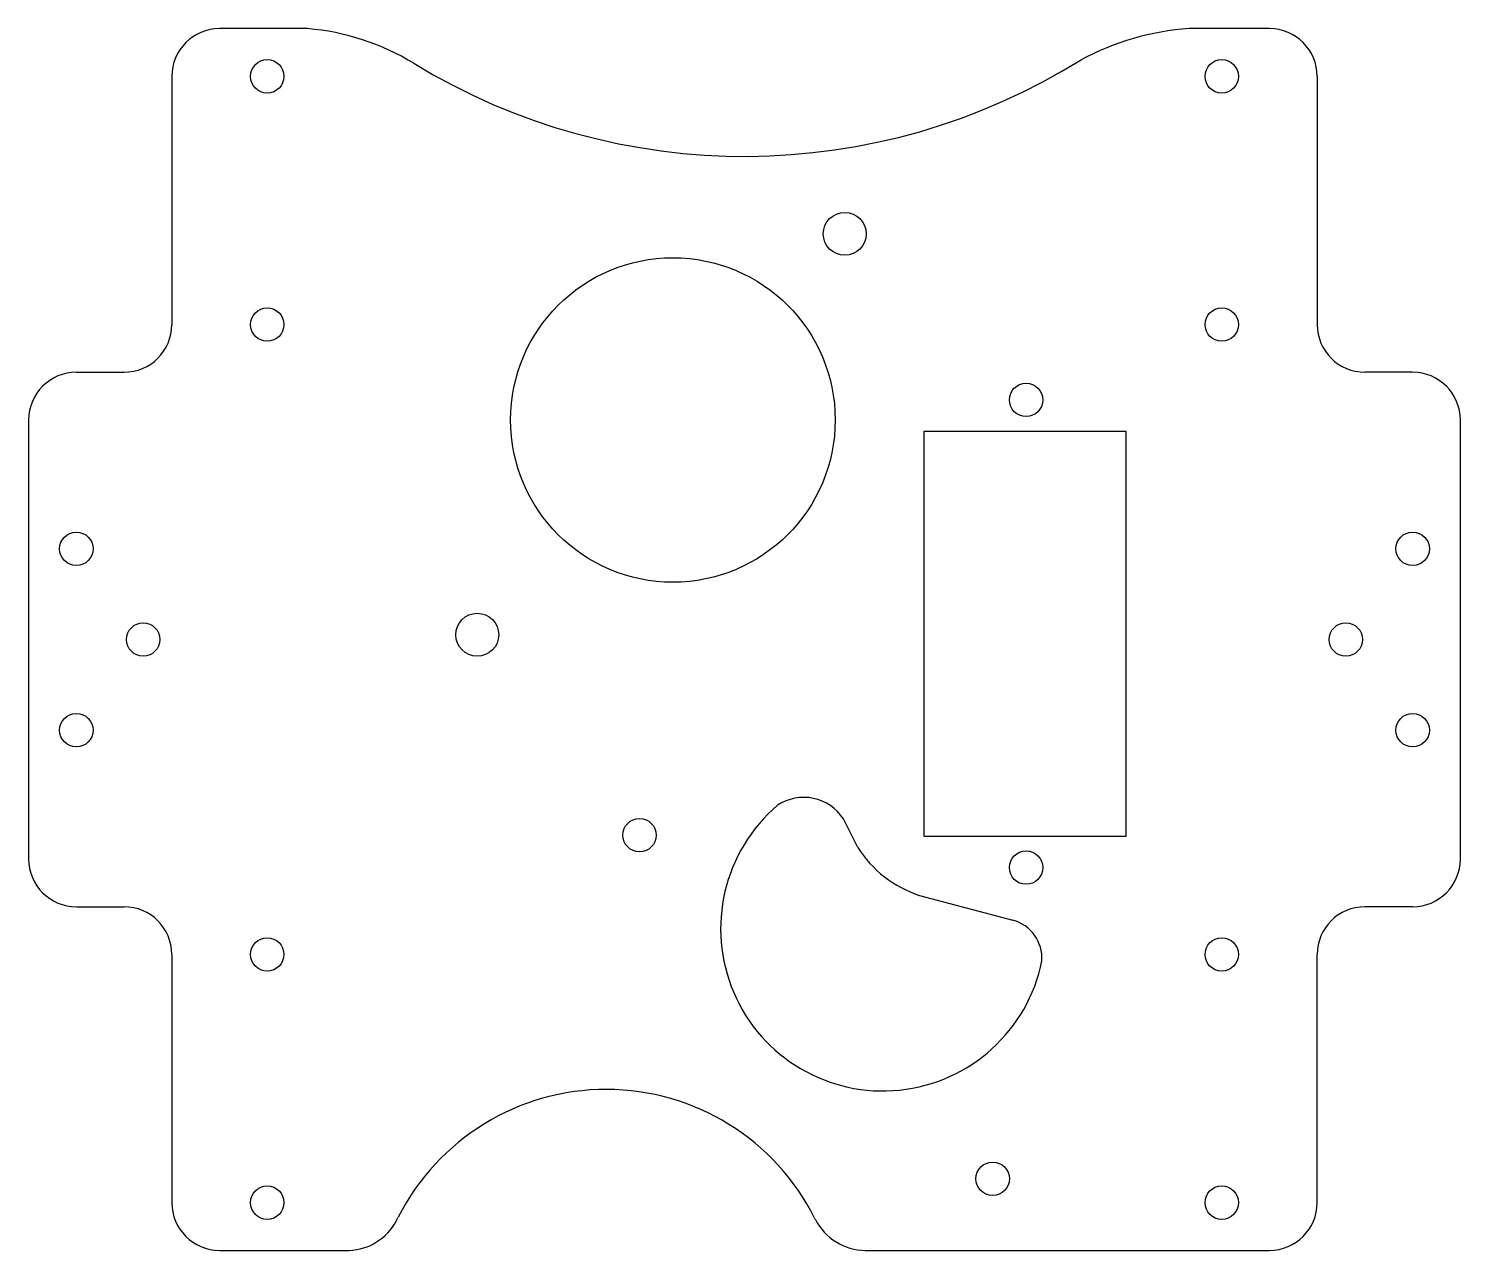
# Model space of a CAD drawing. Header units: inches. Extents: x 0 to 150, y 0 to 128.
import ezdxf

# ---------------------------------------------------------------- set-up
doc = ezdxf.new("R2010")
doc.units = ezdxf.units.IN
doc.header["$MEASUREMENT"] = 0

msp = doc.modelspace()

# ---------------------------------------------------------------- linework, layer by layer
for p, q in [((15, 123), (15, 97)), ((135, 123), (135, 97)), ((5, 92), (10, 92)), ((145, 92), (140, 92)), ((86.87, 42.22), (85.37, 45.21)), ((5, 36), (10, 36)), ((93.35, 37.19), (103.1, 34.6)), ((145, 36), (140, 36)), ((15, 31), (15, 5)), ((135, 5), (135, 31)), ((38.52, 3.07), (38.72, 3.48)), ((82.35, 3.38), (82.42, 3.23))]:
    msp.add_line(p, q)
for points in [[(29.21, 128), (20, 128)], [(130, 128), (121.57, 128)], [(0, 87), (0, 41)], [(150, 41), (150, 87)], [(20, 0), (33.59, 0)], [(87.65, 0), (130, 0)]]:
    msp.add_lwpolyline(points)
msp.add_lwpolyline([(93.8, 43.4), (115, 43.4), (115, 85.8), (93.8, 85.8)], close=True)
for centre, radius in [((25, 123), 1.75), ((125, 123), 1.75), ((85.5, 106.5), 2.25), ((67.5, 87), 17), ((25, 97), 1.75), ((125, 97), 1.75), ((104.5, 89.1), 1.75), ((5, 73.5), 1.75), ((145, 73.5), 1.75), ((47, 64.5), 2.25), ((12, 64), 1.75), ((138, 64), 1.75), ((5, 54.5), 1.75), ((145, 54.5), 1.75), ((64, 43.5), 1.75), ((104.5, 40.1), 1.75), ((25, 31), 1.75), ((125, 31), 1.75), ((101, 7.5), 1.75), ((25, 5), 1.75), ((125, 5), 1.75)]:
    msp.add_circle(centre, radius)
for centre, radius, start, end in [((20, 123), 5, 90, 180), ((27.16, 102.82), 25.26, 58.5334, 85.3442), ((123.44, 100.24), 27.82, 93.8523, 118.2785), ((130, 123), 5, 0, 90), ((75, 181.1), 66.48, 238.5795, 302.0346), ((10, 97), 5, 270, 0), ((140, 97), 5, 180, 270), ((5, 87), 5, 90, 180), ((145, 87), 5, 0, 90), ((89.5, 33.7), 17, 130.4477, 348.582), ((81.21, 42.51), 4.95, 32.9617, 123.6344), ((97.06, 48.65), 12.05, 212.2535, 252.075), ((5, 41), 5, 180, 270), ((145, 41), 5, 270, 0), ((10, 31), 5, 0, 90), ((140, 31), 5, 90, 180), ((102, 30.58), 4.17, 356.6061, 74.7621), ((60.51, -7.57), 24.43, 26.6224, 153.114), ((20, 5), 5, 180, 270), ((130, 5), 5, 270, 0), ((33.34, 5.89), 5.9, 272.4307, 331.4592), ((87.72, 5.95), 5.95, 207.209, 269.3691)]:
    msp.add_arc(centre, radius, start, end)

doc.saveas('drawing.dxf')
